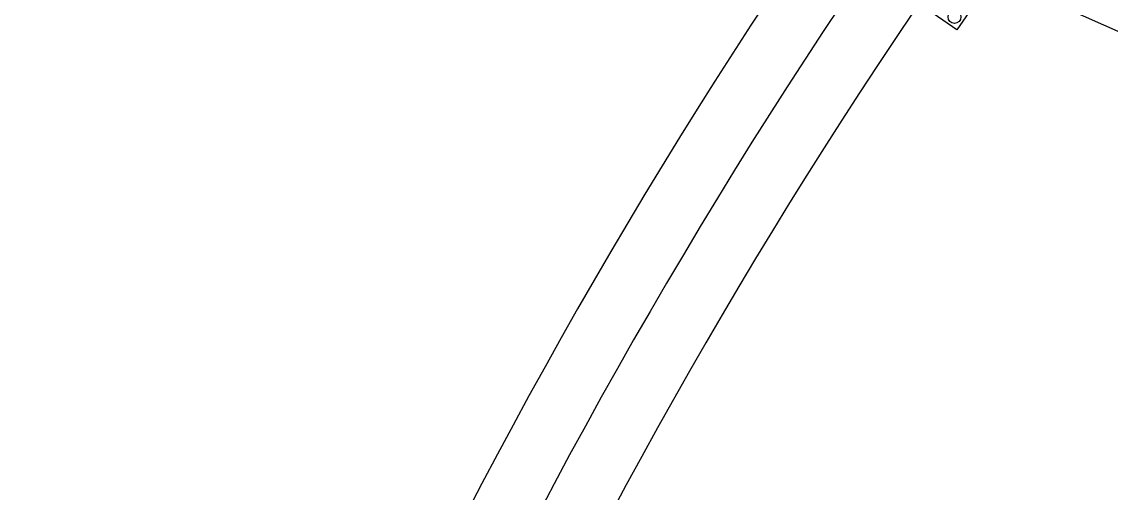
# Model space of a CAD drawing. Header units: millimetres. Extents: x 832728086 to 834530684, y 817551485 to 818349469.
# Drawn here: x 832728191.944 to 832728194.923, y 817960329.532 to 817960330.82 of the extents above; entities that cross this region are included whole.
import ezdxf

# ---------------------------------------------------------------- set-up
doc = ezdxf.new("R2010")
doc.units = ezdxf.units.MM
doc.header["$LTSCALE"] = 100
doc.layers.add('000-helpline', color=30, linetype='Continuous', lineweight=30, plot=False)
doc.layers.add('000-Tactile-l', color=8, linetype='Continuous')

# ---------------------------------------------------------------- blocks, each defined once
blk = doc.blocks.new('tactile')
at = {"layer": '000-helpline', "ltscale": 0.015, "elevation": 0}
blk.add_lwpolyline([(834065.9523, 817811.2034), (834066.1228, 817811.4502), (834066.3696, 817811.2796), (834066.1991, 817811.0328)], close=True, dxfattribs=at)
at = {"layer": '000-Tactile-l', "ltscale": 5e-05}
blk.add_line((834066.1298, 817811.2555, 0), (834067.784, 817810.5192, 0), dxfattribs=at)
at = {"layer": '000-Tactile-l', "elevation": 0}
blk.add_lwpolyline([(834066.1991, 817811.0328), (834065.7055, 817811.374), (834066.0466, 817811.8675), (834066.5402, 817811.5264)], close=True, dxfattribs=at)
at = {"layer": '000-Tactile-l', "ltscale": 0.015}
blk.add_circle((834066.1927, 817811.0676, 0), 0.0175, dxfattribs=at)
at = {"layer": '000-Tactile-l', "ltscale": 5e-05}
for radius, start, end in [(15.6186, 143.58615, 164.92278), (15.4436, 143.56613, 164.9415), (15.2686, 143.54566, 164.96064)]:
    blk.add_arc((834078.7237, 817802.5214), radius, start, end, dxfattribs=at)

msp = doc.modelspace()

# ---------------------------------------------------------------- block references
at = {"layer": '000-Tactile-l'}
msp.add_blockref('tactile', (831894128.3015, 817142519.7659), dxfattribs=at)

doc.saveas('drawing.dxf')
